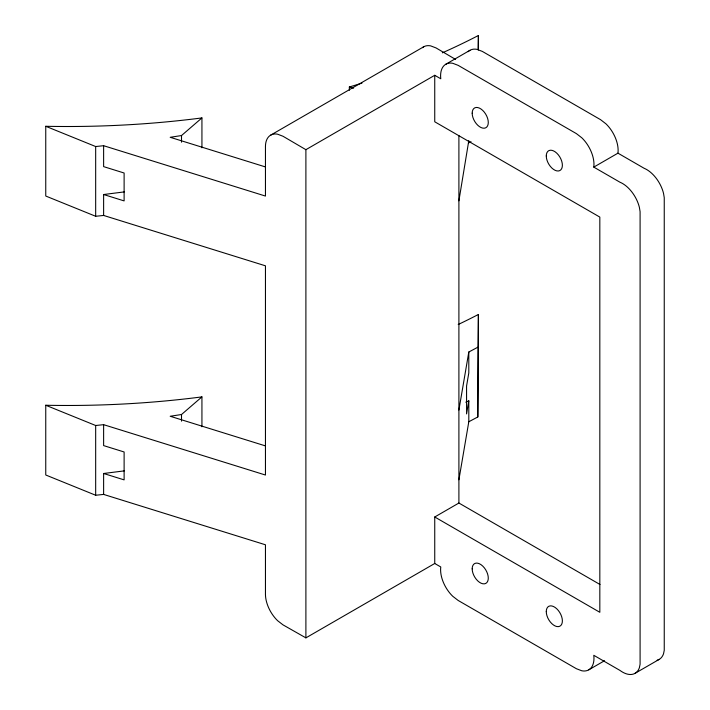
<?xml version="1.0" encoding="UTF-8"?>
<svg xmlns="http://www.w3.org/2000/svg" width="710" height="710" viewBox="0 0 710 710"><rect width="100%" height="100%" fill="white"/><g stroke="black" fill="none" stroke-linecap="round" stroke-linejoin="round"><path stroke-width="1.06" d="M478.141 49.691L478.389 35.5A614.194 354.601 0 0 1 442.339 52.833M458.9 479.791L468.804 421.758L477.812 416.965L478.389 314.468A614.194 354.601 0 0 1 458.207 324.505M477.812 416.965L478.389 314.468M458.9 200.823L468.804 140.589M458.9 410.052L468.804 352.018L477.812 347.226M465.796 402.206L468.804 400.83L466.568 413.921L466.568 386.027L468.804 372.936L468.804 352.018M265.433 166.93L170.196 137.296L181.512 135.548L201.933 117.922L201.933 147.804M265.433 445.898L170.196 416.264L181.512 414.516L201.933 396.89L201.933 426.772M270.661 135.148L423.666 46.807M445.818 64.246L469.976 50.295M45.751 405.25L95.672 425.503L103.624 424.678L265.451 475.034L265.451 265.815L103.624 215.449L95.672 216.275L45.751 196.031L45.751 126.282L95.672 146.535L103.624 145.71L265.451 196.066L265.451 146.411A25.169 14.528 60 0 1 277.619 134.199L283.015 136.267L305.895 149.677L434.742 75.287L440.777 78.775A25.169 14.528 60 0 1 452.767 63.296L458.172 65.364L576.396 133.622L581.801 137.793A25.169 14.528 60 0 1 593.791 167.116L619.963 182.221A25.169 14.528 60 0 1 639.364 207.267L640.092 211.66L640.092 664.232L639.364 667.773A25.169 14.528 60 0 1 619.963 670.417L593.791 655.303A25.169 14.528 60 0 1 581.801 670.781L576.396 668.722L458.172 600.465L452.767 596.293A25.169 14.528 60 0 1 440.777 566.971L434.742 563.483L305.895 637.873L283.015 624.871L277.619 620.7A25.169 14.528 60 0 1 265.451 594.439L265.451 544.783L103.624 494.417L95.672 495.243L45.751 474.999L45.751 405.25A614.194 354.601 0 0 0 201.933 396.89M593.791 167.116L617.948 153.165L644.121 168.279A25.169 14.528 60 0 1 663.522 193.315L664.249 197.708L664.249 650.28L663.522 653.821A25.169 14.528 60 0 1 657.132 660.229M434.742 563.483L434.742 516.986L458.9 503.035L599.994 584.499M588.759 669.832L604.556 660.717M635.059 673.32L659.217 659.377M468.804 142.79L471.049 141.743M103.624 215.449L103.624 194.522L124.285 191.904M103.624 494.417L103.624 473.49L124.285 470.872M349.347 90.303L349.347 86.984L353.615 88.182M103.624 194.522L124.117 200.903L124.117 173.009L103.624 166.628L103.624 145.71M103.624 473.49L124.117 479.871L124.117 451.977L103.624 445.596L103.624 424.678M455.589 59.427L436.029 47.925L430.624 45.866A25.169 14.528 60 0 0 422.441 47.676M434.742 516.986L599.826 612.295L599.826 217.091L434.742 121.783L434.742 75.287M478.389 35.5L478.389 49.895M468.804 400.83L468.804 421.758M458.9 135.512L458.9 503.035M305.895 149.677L305.895 637.873M181.512 135.548L181.512 142.186M181.512 414.516L181.512 421.154M95.672 146.535L95.672 216.275M95.672 425.503L95.672 495.243M361.976 83.114A614.194 354.601 0 0 1 349.347 86.984M201.933 117.922A614.194 354.601 0 0 1 45.751 126.282M617.948 153.165A25.169 14.528 60 0 0 605.958 123.842L600.553 119.671L482.33 51.413L476.925 49.345A25.169 14.528 60 0 0 468.183 51.67M546.274 611.603A11.387 6.576 60 0 0 558.353 626.628A11.387 6.576 60 0 0 558.353 610.52A11.387 6.576 60 0 0 546.274 611.603M472.185 568.825A11.387 6.576 60 0 0 484.264 583.851A11.387 6.576 60 0 0 484.264 567.751A11.387 6.576 60 0 0 472.185 568.825M546.274 155.951A11.387 6.576 60 0 0 558.353 170.986A11.387 6.576 60 0 0 558.353 154.878A11.387 6.576 60 0 0 546.274 155.951M472.185 113.183A11.387 6.576 60 0 0 484.264 128.208A11.387 6.576 60 0 0 484.264 112.1A11.387 6.576 60 0 0 472.185 113.183"/></g></svg>
